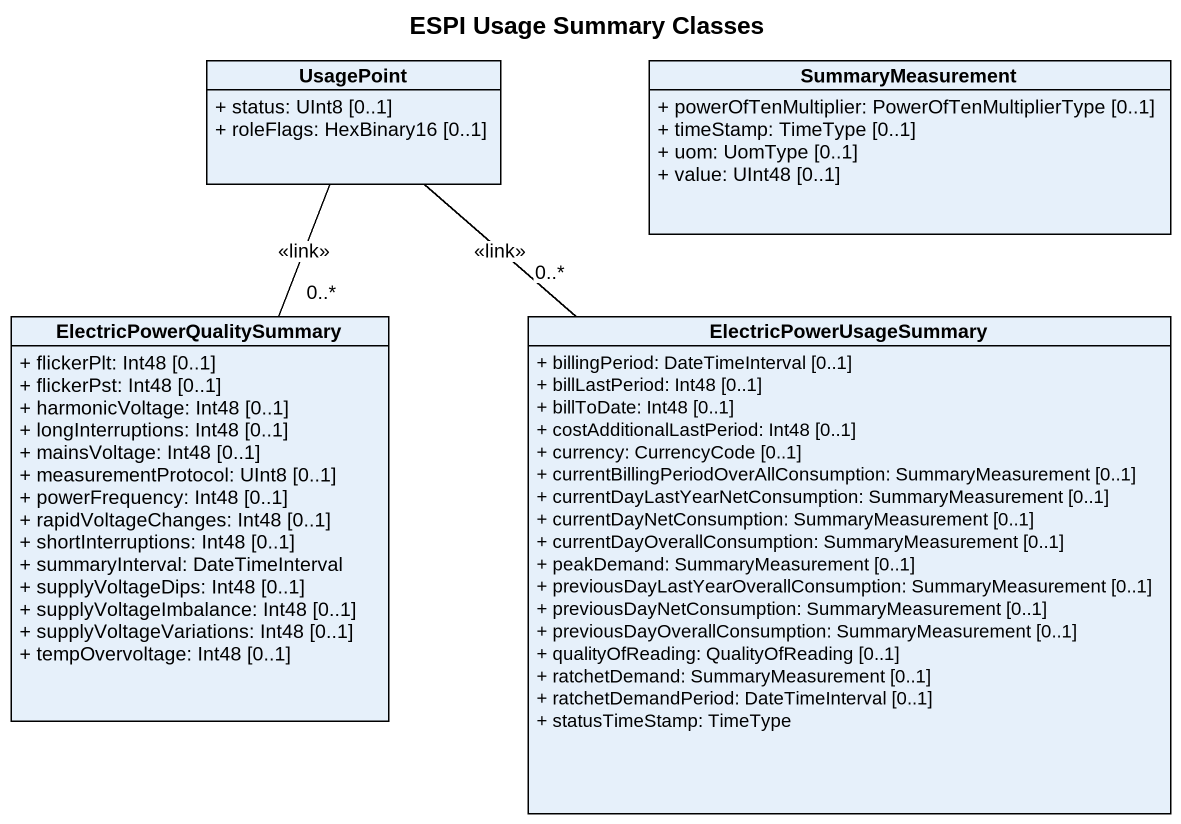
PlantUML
@startuml
title ESPI Usage Summary Classes
hide circle
hide empty members
skinparam classAttributeIconSize 0
class UsagePoint {
  + status: UInt8 [0..1]
  + roleFlags: HexBinary16 [0..1]
}
class SummaryMeasurement {
  + powerOfTenMultiplier: PowerOfTenMultiplierType [0..1]
  + timeStamp: TimeType [0..1]
  + uom: UomType [0..1]
  + value: UInt48 [0..1]
}
class ElectricPowerQualitySummary {
  + flickerPlt: Int48 [0..1]
  + flickerPst: Int48 [0..1]
  + harmonicVoltage: Int48 [0..1]
  + longInterruptions: Int48 [0..1]
  + mainsVoltage: Int48 [0..1]
  + measurementProtocol: UInt8 [0..1]
  + powerFrequency: Int48 [0..1]
  + rapidVoltageChanges: Int48 [0..1]
  + shortInterruptions: Int48 [0..1]
  + summaryInterval: DateTimeInterval
  + supplyVoltageDips: Int48 [0..1]
  + supplyVoltageImbalance: Int48 [0..1]
  + supplyVoltageVariations: Int48 [0..1]
  + tempOvervoltage: Int48 [0..1]
}
class ElectricPowerUsageSummary {
  + billingPeriod: DateTimeInterval [0..1]
  + billLastPeriod: Int48 [0..1]
  + billToDate: Int48 [0..1]
  + costAdditionalLastPeriod: Int48 [0..1]
  + currency: CurrencyCode [0..1]
  + currentBillingPeriodOverAllConsumption: SummaryMeasurement [0..1]
  + currentDayLastYearNetConsumption: SummaryMeasurement [0..1]
  + currentDayNetConsumption: SummaryMeasurement [0..1]
  + currentDayOverallConsumption: SummaryMeasurement [0..1]
  + peakDemand: SummaryMeasurement [0..1]
  + previousDayLastYearOverallConsumption: SummaryMeasurement [0..1]
  + previousDayNetConsumption: SummaryMeasurement [0..1]
  + previousDayOverallConsumption: SummaryMeasurement [0..1]
  + qualityOfReading: QualityOfReading [0..1]
  + ratchetDemand: SummaryMeasurement [0..1]
  + ratchetDemandPeriod: DateTimeInterval [0..1]
  + statusTimeStamp: TimeType
}
UsagePoint -- "0..*" ElectricPowerQualitySummary : <<link>>
UsagePoint -- "0..*" ElectricPowerUsageSummary : <<link>>
@enduml
